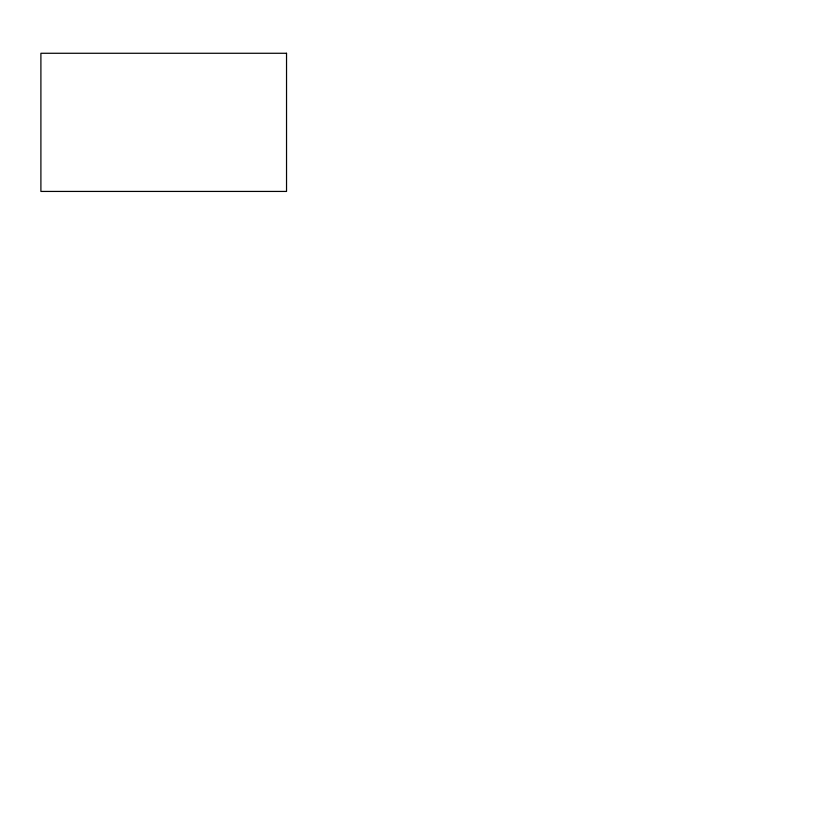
<?xml version="1.0" encoding="UTF-8"?>
<svg xmlns="http://www.w3.org/2000/svg" width="818" height="818" viewBox="0 0 818 818"><rect width="100%" height="100%" fill="white"/><g stroke="black" fill="none" stroke-linecap="round" stroke-linejoin="round"><path stroke-width="1.23" d="M286.535 53.272L40.9 53.272L40.9 191.432L286.535 191.432L286.535 53.272"/></g></svg>
